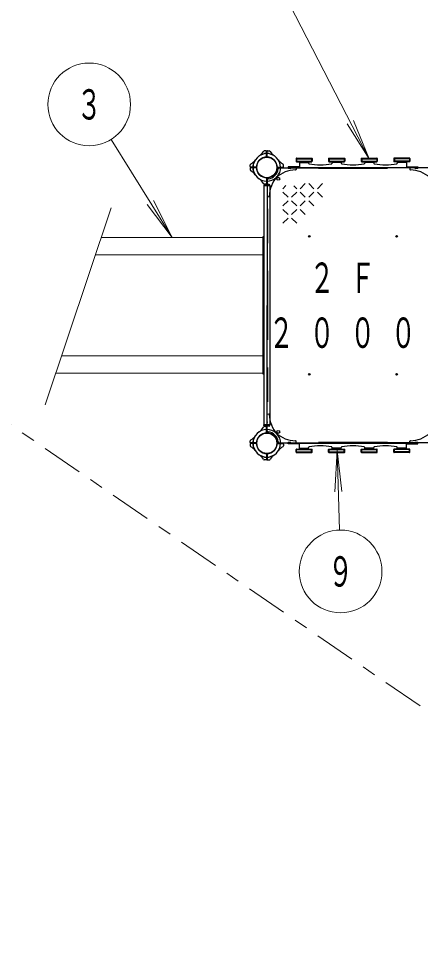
# Model space of a CAD drawing. Units: millimetres on the paper. Extents: x -385 to 0, y -594 to 267.
# Drawn here: x -145.4 to -116.3, y 62.3 to 130.6 of the extents above; entities that cross this region are included whole.
import ezdxf
from ezdxf.enums import TextEntityAlignment as Align

# ---------------------------------------------------------------- set-up
doc = ezdxf.new("R2010")
doc.units = ezdxf.units.MM
doc.linetypes.add('USER1', pattern=[4.5, 2.5, -2])
doc.linetypes.add('USER2', pattern=[6, 3, -1, 1, -1])
doc.layers.add('LY_1', color=7, linetype='Continuous', lineweight=25)
doc.styles.add('ＭＳ ゴシック', font='')
doc.styles.get('ＭＳ ゴシック').set_extended_font_data('MS Gothic')

msp = doc.modelspace()

# ---------------------------------------------------------------- linework, layer by layer
at = {"layer": 'LY_1', "linetype": 'USER2', "lineweight": 13}
msp.add_line((-237.454, 163.999), (-62.071, 43.58), dxfattribs=at)
at = {"layer": 'LY_1', "lineweight": 13}
for p, q in [((-125.703, 131.628), (-119.951, 120.473)), ((-119.951, 120.473), (-121.553, 123.009)), ((-119.951, 120.473), (-121.088, 123.249)), ((-138.685, 121.865), (-134.256, 114.758)), ((-125.993, 118.52), (-126.215, 118.298)), ((-125.215, 118.298), (-125.415, 118.497)), ((-124.59, 118.673), (-124.965, 118.298)), ((-123.965, 118.298), (-124.34, 118.673)), ((-123.34, 118.673), (-123.715, 118.298)), ((-125.84, 117.673), (-126.215, 118.048)), ((-125.215, 118.048), (-125.59, 117.673)), ((-124.59, 117.673), (-124.965, 118.048)), ((-123.965, 118.048), (-124.34, 117.673)), ((-123.34, 117.673), (-123.715, 118.048)), ((-138.667, 116.912), (-143.477, 102.627)), ((-134.256, 114.758), (-136.058, 117.156)), ((-134.256, 114.758), (-135.615, 117.432)), ((-125.84, 117.423), (-126.215, 117.048)), ((-125.215, 117.048), (-125.59, 117.423)), ((-124.59, 117.423), (-124.965, 117.048)), ((-123.965, 117.048), (-124.34, 117.423)), ((-125.84, 116.423), (-126.215, 116.798)), ((-125.84, 116.173), (-126.215, 115.798)), ((-125.215, 116.798), (-125.59, 116.423)), ((-125.215, 115.798), (-125.59, 116.173)), ((-124.59, 116.423), (-124.965, 116.798)), ((-139.392, 114.758), (-127.611, 114.758)), ((-139.813, 113.508), (-127.611, 113.508)), ((-142.283, 106.174), (-127.611, 106.174)), ((-142.704, 104.924), (-127.611, 104.924)), ((-122.284, 99.319), (-122.46, 96.325)), ((-122.284, 99.319), (-121.937, 96.34)), ((-122.119, 93.546), (-122.284, 99.319))]:
    msp.add_line(p, q, dxfattribs=at)
at = {"layer": 'LY_1'}
for p, q in [((-127.443, 121.048), (-127.574, 121.044)), ((-127.409, 120.622), (-127.409, 121.015)), ((-127.359, 120.622), (-127.359, 121.015)), ((-127.324, 121.048), (-127.203, 121.044)), ((-127.551, 120.827), (-127.551, 120.83)), ((-127.217, 120.827), (-127.217, 120.83)), ((-125.267, 120.483), (-125.267, 120.283)), ((-125.242, 120.508), (-124.126, 120.508)), ((-125.242, 120.258), (-124.126, 120.258)), ((-125.232, 120.473), (-125.232, 120.293)), ((-125.232, 120.473), (-124.136, 120.473)), ((-125.232, 120.293), (-124.136, 120.293)), ((-125.017, 120.258), (-125.017, 119.841)), ((-124.351, 120.258), (-124.351, 120.141)), ((-124.136, 120.473), (-124.136, 120.293)), ((-124.101, 120.483), (-124.101, 120.283)), ((-122.901, 120.483), (-122.901, 120.283)), ((-122.876, 120.508), (-121.759, 120.508)), ((-122.876, 120.258), (-121.759, 120.258)), ((-122.866, 120.473), (-122.866, 120.293)), ((-122.866, 120.473), (-121.769, 120.473)), ((-122.866, 120.293), (-121.769, 120.293)), ((-122.651, 120.258), (-122.651, 120.141)), ((-121.984, 120.258), (-121.984, 120.141)), ((-121.769, 120.473), (-121.769, 120.293)), ((-121.734, 120.483), (-121.734, 120.283)), ((-120.534, 120.483), (-120.534, 120.283)), ((-120.509, 120.508), (-119.392, 120.508)), ((-120.509, 120.258), (-119.392, 120.258)), ((-120.499, 120.473), (-120.499, 120.293)), ((-120.499, 120.473), (-119.402, 120.473)), ((-120.499, 120.293), (-119.402, 120.293)), ((-120.284, 120.258), (-120.284, 120.141)), ((-119.617, 120.258), (-119.617, 120.141)), ((-119.402, 120.473), (-119.402, 120.293)), ((-119.367, 120.483), (-119.367, 120.283)), ((-118.167, 120.483), (-118.167, 120.283)), ((-117.026, 120.508), (-118.142, 120.508)), ((-117.026, 120.258), (-118.142, 120.258)), ((-118.132, 120.473), (-118.132, 120.293)), ((-117.036, 120.473), (-118.132, 120.473)), ((-117.036, 120.293), (-118.132, 120.293)), ((-117.917, 120.258), (-117.917, 120.141)), ((-117.251, 120.258), (-117.251, 119.841)), ((-117.036, 120.473), (-117.036, 120.293)), ((-117.001, 120.483), (-117.001, 120.283)), ((-128.591, 119.901), (-128.586, 120.032)), ((-128.591, 119.782), (-128.587, 119.66)), ((-128.165, 119.866), (-128.558, 119.866)), ((-128.165, 119.816), (-128.558, 119.816)), ((-128.37, 120.008), (-128.373, 120.008)), ((-128.37, 119.674), (-128.373, 119.674)), ((-126.603, 119.866), (-126.21, 119.866)), ((-126.603, 119.816), (-121.134, 119.816)), ((-126.177, 119.901), (-126.181, 120.022)), ((-125.842, 119.894), (-125.842, 119.841)), ((-125.017, 119.894), (-125.842, 119.894)), ((-125.842, 119.841), (-116.426, 119.841)), ((-125.26, 119.781), (-125.264, 119.694)), ((-125.017, 120.204), (-124.351, 120.204)), ((-121.984, 120.204), (-122.651, 120.204)), ((-115.665, 119.816), (-121.134, 119.816)), ((-119.617, 120.204), (-120.284, 120.204)), ((-117.251, 120.204), (-117.917, 120.204)), ((-117.251, 119.894), (-116.426, 119.894)), ((-117.008, 119.781), (-117.004, 119.694)), ((-116.426, 119.894), (-116.426, 119.841)), ((-127.409, 119.06), (-127.409, 118.667)), ((-127.359, 119.06), (-127.359, 109.841)), ((-127.611, 118.549), (-127.611, 118.508)), ((-127.611, 118.508), (-127.611, 101.174)), ((-127.157, 118.508), (-127.611, 118.508)), ((-127.443, 118.634), (-127.565, 118.638)), ((-127.207, 118.599), (-127.561, 118.599)), ((-127.157, 118.549), (-127.157, 118.508)), ((-127.157, 118.508), (-127.157, 101.174)), ((-127.324, 117.717), (-127.236, 117.722)), ((-127.654, 114.841), (-127.611, 114.841)), ((-127.654, 104.841), (-127.654, 114.841)), ((-127.359, 100.622), (-127.359, 109.841)), ((-127.611, 104.841), (-127.654, 104.841)), ((-127.324, 101.965), (-127.236, 101.961)), ((-127.611, 101.133), (-127.611, 101.174)), ((-127.157, 101.174), (-127.611, 101.174)), ((-127.157, 101.133), (-127.157, 101.174)), ((-127.443, 101.048), (-127.565, 101.044)), ((-127.207, 101.083), (-127.561, 101.083)), ((-127.409, 100.622), (-127.409, 101.015)), ((-128.591, 99.901), (-128.587, 100.022)), ((-128.591, 99.782), (-128.586, 99.651)), ((-128.165, 99.866), (-128.558, 99.866)), ((-128.165, 99.816), (-128.558, 99.816)), ((-128.37, 100.008), (-128.373, 100.008)), ((-126.603, 99.866), (-121.134, 99.866)), ((-126.603, 99.816), (-126.21, 99.816)), ((-126.177, 99.782), (-126.181, 99.66)), ((-125.842, 99.788), (-125.842, 99.841)), ((-125.842, 99.841), (-116.426, 99.841)), ((-125.017, 99.788), (-125.842, 99.788)), ((-125.26, 99.901), (-125.264, 99.988)), ((-125.017, 99.424), (-125.017, 99.841)), ((-115.665, 99.866), (-121.134, 99.866)), ((-117.251, 99.424), (-117.251, 99.841)), ((-117.251, 99.788), (-116.426, 99.788)), ((-117.008, 99.901), (-117.004, 99.988)), ((-116.426, 99.788), (-116.426, 99.841)), ((-128.37, 99.674), (-128.373, 99.674)), ((-125.267, 99.199), (-125.267, 99.399)), ((-125.242, 99.424), (-124.126, 99.424)), ((-125.242, 99.174), (-124.126, 99.174)), ((-125.232, 99.209), (-125.232, 99.389)), ((-125.232, 99.389), (-124.136, 99.389)), ((-125.232, 99.209), (-124.136, 99.209)), ((-125.017, 99.478), (-124.351, 99.478)), ((-124.351, 99.424), (-124.351, 99.541)), ((-124.136, 99.209), (-124.136, 99.389)), ((-124.101, 99.199), (-124.101, 99.399)), ((-122.901, 99.199), (-122.901, 99.399)), ((-122.876, 99.424), (-121.759, 99.424)), ((-122.876, 99.174), (-121.759, 99.174)), ((-122.866, 99.209), (-122.866, 99.389)), ((-122.866, 99.389), (-121.769, 99.389)), ((-122.866, 99.209), (-121.769, 99.209)), ((-122.651, 99.424), (-122.651, 99.541)), ((-121.984, 99.478), (-122.651, 99.478)), ((-121.984, 99.424), (-121.984, 99.541)), ((-121.769, 99.209), (-121.769, 99.389)), ((-121.734, 99.199), (-121.734, 99.399)), ((-120.534, 99.199), (-120.534, 99.399)), ((-120.509, 99.424), (-119.392, 99.424)), ((-120.509, 99.174), (-119.392, 99.174)), ((-120.499, 99.209), (-120.499, 99.389)), ((-120.499, 99.389), (-119.402, 99.389)), ((-120.499, 99.209), (-119.402, 99.209)), ((-120.284, 99.424), (-120.284, 99.541)), ((-119.617, 99.478), (-120.284, 99.478)), ((-119.617, 99.424), (-119.617, 99.541)), ((-119.402, 99.209), (-119.402, 99.389)), ((-119.367, 99.199), (-119.367, 99.399)), ((-118.167, 99.199), (-118.167, 99.399)), ((-117.026, 99.424), (-118.142, 99.424)), ((-117.026, 99.174), (-118.142, 99.174)), ((-117.036, 99.389), (-118.132, 99.389)), ((-118.132, 99.209), (-118.132, 99.389)), ((-117.036, 99.209), (-118.132, 99.209)), ((-117.917, 99.424), (-117.917, 99.541)), ((-117.251, 99.478), (-117.917, 99.478)), ((-117.036, 99.209), (-117.036, 99.389)), ((-117.001, 99.199), (-117.001, 99.399)), ((-127.443, 98.634), (-127.574, 98.639)), ((-127.551, 98.855), (-127.551, 98.852)), ((-127.409, 99.06), (-127.409, 98.667)), ((-127.359, 99.06), (-127.359, 98.667)), ((-127.324, 98.634), (-127.203, 98.638)), ((-127.217, 98.855), (-127.217, 98.852))]:
    msp.add_line(p, q, dxfattribs=at)
at = {"layer": 'LY_1', "linetype": 'USER1', "lineweight": 13}
for p, q in [((-125.842, 119.816), (-125.842, 119.763)), ((-121.134, 119.763), (-125.842, 119.763)), ((-121.134, 119.763), (-116.426, 119.763)), ((-116.426, 119.816), (-116.426, 119.763)), ((-127.359, 118.299), (-127.306, 118.299)), ((-127.306, 109.841), (-127.306, 118.299)), ((-127.306, 109.841), (-127.306, 101.383)), ((-127.359, 101.383), (-127.306, 101.383)), ((-121.134, 99.919), (-125.842, 99.919)), ((-125.842, 99.866), (-125.842, 99.919)), ((-121.134, 99.919), (-116.426, 99.919)), ((-116.426, 99.866), (-116.426, 99.919))]:
    msp.add_line(p, q, dxfattribs=at)
at = {"layer": 'LY_1', "lineweight": 13}
for centre in [(-140.272, 124.411), (-122.033, 90.548)]:
    msp.add_circle(centre, 3, dxfattribs=at)
at = {"layer": 'LY_1'}
for centre, radius in [((-127.384, 119.841), 0.743), ((-126.559, 119.016), 0.108), ((-124.301, 114.841), 0.0625), ((-117.967, 114.841), 0.0625), ((-124.301, 104.841), 0.0625), ((-117.967, 104.841), 0.0625), ((-127.384, 99.841), 0.743), ((-126.559, 100.666), 0.108)]:
    msp.add_circle(centre, radius, dxfattribs=at)
for centre, radius, start, end in [((-128.375, 121.383), 0.833, 302.72719, 332.54116), ((-127.562, 120.961), 0.0833, 92, 152.54116), ((-127.442, 121.015), 0.0333, 0, 92), ((-127.326, 121.015), 0.0333, 88, 180), ((-127.206, 120.961), 0.0833, 27.45884, 88), ((-126.393, 121.383), 0.833, 207.45884, 237.27281), ((-128.926, 120.832), 0.833, 297.45884, 327.27281), ((-127.384, 119.841), 1, 90, 180), ((-127.384, 119.841), 0.75, 90, 180), ((-127.534, 120.83), 0.0167, 98.62693, 180), ((-127.384, 119.841), 1.017, 90, 98.62693), ((-127.442, 120.622), 0.0333, 274.27066, 0), ((-127.384, 119.841), 1.017, 81.37307, 90), ((-127.384, 119.841), 1, 0, 90), ((-127.384, 119.841), 0.75, 0, 90), ((-127.326, 120.622), 0.0333, 180, 265.72934), ((-127.234, 120.83), 0.0167, 0, 81.37307), ((-125.842, 120.832), 0.833, 212.72719, 242.54116), ((-125.242, 120.483), 0.025, 90, 180), ((-125.242, 120.283), 0.025, 180, 270), ((-124.126, 120.483), 0.025, 0, 90), ((-124.126, 120.283), 0.025, 270, 0), ((-122.876, 120.483), 0.025, 90, 180), ((-122.876, 120.283), 0.025, 180, 270), ((-121.759, 120.483), 0.025, 0, 90), ((-121.759, 120.283), 0.025, 270, 0), ((-120.509, 120.483), 0.025, 90, 180), ((-120.509, 120.283), 0.025, 180, 270), ((-119.392, 120.483), 0.025, 0, 90), ((-119.392, 120.283), 0.025, 270, 0), ((-118.142, 120.483), 0.025, 90, 180), ((-118.142, 120.283), 0.025, 180, 270), ((-117.026, 120.483), 0.025, 0, 90), ((-117.026, 120.283), 0.025, 270, 0), ((-128.558, 119.899), 0.0333, 178, 270), ((-128.558, 119.783), 0.0333, 90, 182), ((-128.503, 120.019), 0.0833, 117.45884, 178), ((-128.503, 119.663), 0.0833, 182, 242.54116), ((-128.926, 118.85), 0.833, 32.7272, 62.54116), ((-127.384, 119.841), 1.017, 171.37307, 180), ((-127.384, 119.841), 1.017, 180, 188.62693), ((-128.373, 119.991), 0.0167, 90, 171.37307), ((-128.373, 119.691), 0.0167, 188.62693, 270), ((-127.384, 119.841), 1, 180, 270), ((-128.165, 119.899), 0.0333, 270, 355.72934), ((-128.165, 119.783), 0.0333, 4.27066, 90), ((-127.384, 119.841), 0.75, 180, 270), ((-127.384, 119.841), 0.75, 270, 0), ((-127.384, 119.841), 0.833, 276.78718, 353.21282), ((-125.256, 117.496), 2.167, 91.08415, 132.21724), ((-127.384, 119.841), 1, 317.78276, 0), ((-126.603, 119.899), 0.0333, 184.27066, 270), ((-126.603, 119.783), 0.0333, 90, 175.72934), ((-126.474, 119.733), 0.0833, 90, 173.21282), ((-126.264, 120.019), 0.0833, 2, 62.54116), ((-126.21, 119.899), 0.0333, 270, 2), ((-125.298, 119.695), 0.0333, 271.08415, 357), ((-125.293, 119.783), 0.0333, 357, 90), ((-124.317, 120.141), 0.0333, 180, 258.76983), ((-123.501, 124.254), 4.227, 258.76983, 281.23017), ((-122.684, 120.141), 0.0333, 281.23017, 0), ((-121.951, 120.141), 0.0333, 180, 258.76983), ((-121.134, 124.254), 4.227, 258.76983, 281.23017), ((-120.317, 120.141), 0.0333, 281.23017, 0), ((-119.584, 120.141), 0.0333, 180, 258.76983), ((-118.767, 124.254), 4.227, 258.76983, 281.22782), ((-117.951, 120.141), 0.0333, 281.22782, 0), ((-116.975, 119.783), 0.0333, 90, 183), ((-116.97, 119.695), 0.0333, 183, 268.91585), ((-117.012, 117.496), 2.167, 47.78276, 88.91585), ((-128.375, 118.299), 0.833, 27.45884, 57.2728), ((-127.442, 119.06), 0.0333, 0, 85.72934), ((-127.384, 119.841), 1, 270, 312.21724), ((-127.326, 119.06), 0.0333, 94.27066, 180), ((-127.276, 118.931), 0.0833, 96.78718, 180), ((-125.039, 117.713), 2.167, 137.78276, 178.91585), ((-127.562, 118.721), 0.0833, 207.45884, 268), ((-127.561, 118.549), 0.05, 90, 180), ((-127.442, 118.667), 0.0333, 268, 0), ((-127.207, 118.549), 0.05, 0, 90), ((-127.326, 117.75), 0.0333, 180, 273), ((-127.238, 117.755), 0.0333, 273, 358.91585), ((-127.326, 101.932), 0.0333, 87, 180), ((-127.238, 101.927), 0.0333, 1.08415, 87), ((-125.039, 101.969), 2.167, 181.08415, 222.21724), ((-127.561, 101.133), 0.05, 180, 270), ((-127.207, 101.133), 0.05, 270, 0), ((-127.384, 99.841), 1, 90, 180), ((-127.384, 99.841), 0.75, 90, 180), ((-128.375, 101.383), 0.833, 302.72719, 332.54116), ((-127.562, 100.961), 0.0833, 92, 152.54116), ((-127.442, 101.015), 0.0333, 0, 92), ((-127.442, 100.622), 0.0333, 274.27066, 0), ((-127.384, 99.841), 1, 47.78276, 90), ((-127.384, 99.841), 0.75, 0, 90), ((-127.276, 100.751), 0.0833, 180, 263.21282), ((-127.326, 100.622), 0.0333, 180, 265.72934), ((-127.384, 99.841), 0.833, 6.78718, 83.21282), ((-125.256, 102.186), 2.167, 227.78276, 268.91585), ((-127.384, 99.841), 1, 0, 42.21724), ((-117.012, 102.186), 2.167, 271.08415, 312.21724), ((-128.558, 99.899), 0.0333, 178, 270), ((-128.558, 99.783), 0.0333, 90, 182), ((-128.503, 100.019), 0.0833, 117.45884, 178), ((-128.926, 100.832), 0.833, 297.45884, 327.27281), ((-127.384, 99.841), 1.017, 171.37307, 180), ((-127.384, 99.841), 1.017, 180, 188.62693), ((-128.373, 99.991), 0.0167, 90, 171.37307), ((-127.384, 99.841), 1, 180, 270), ((-128.165, 99.899), 0.0333, 270, 355.72934), ((-128.165, 99.783), 0.0333, 4.27066, 90), ((-127.384, 99.841), 0.75, 180, 270), ((-127.384, 99.841), 1, 270, 0), ((-127.384, 99.841), 0.75, 270, 0), ((-126.603, 99.899), 0.0333, 184.27066, 270), ((-126.603, 99.783), 0.0333, 90, 175.72934), ((-126.474, 99.949), 0.0833, 186.78718, 270), ((-126.21, 99.783), 0.0333, 358, 90), ((-125.298, 99.987), 0.0333, 3, 88.91585), ((-125.293, 99.899), 0.0333, 270, 3), ((-116.975, 99.899), 0.0333, 177, 270), ((-116.97, 99.987), 0.0333, 91.08415, 177), ((-128.503, 99.663), 0.0833, 182, 242.54116), ((-128.926, 98.85), 0.833, 32.7272, 62.54116), ((-128.373, 99.691), 0.0167, 188.62693, 270), ((-127.442, 99.06), 0.0333, 0, 85.72934), ((-127.326, 99.06), 0.0333, 94.27066, 180), ((-125.842, 98.85), 0.833, 117.45884, 147.27281), ((-126.264, 99.663), 0.0833, 297.45884, 358), ((-125.242, 99.399), 0.025, 90, 180), ((-125.242, 99.199), 0.025, 180, 270), ((-124.317, 99.541), 0.0333, 101.23017, 180), ((-123.501, 95.428), 4.227, 78.76983, 101.23017), ((-124.126, 99.399), 0.025, 0, 90), ((-124.126, 99.199), 0.025, 270, 0), ((-122.876, 99.399), 0.025, 90, 180), ((-122.876, 99.199), 0.025, 180, 270), ((-122.684, 99.541), 0.0333, 0, 78.76983), ((-121.951, 99.541), 0.0333, 101.23017, 180), ((-121.134, 95.428), 4.227, 78.76983, 101.23017), ((-121.759, 99.399), 0.025, 0, 90), ((-121.759, 99.199), 0.025, 270, 0), ((-120.509, 99.399), 0.025, 90, 180), ((-120.509, 99.199), 0.025, 180, 270), ((-120.317, 99.541), 0.0333, 0, 78.76983), ((-119.584, 99.541), 0.0333, 101.23017, 180), ((-118.767, 95.428), 4.227, 78.77218, 101.23017), ((-119.392, 99.399), 0.025, 0, 90), ((-119.392, 99.199), 0.025, 270, 0), ((-118.142, 99.399), 0.025, 90, 180), ((-118.142, 99.199), 0.025, 180, 270), ((-117.951, 99.541), 0.0333, 0, 78.77218), ((-117.026, 99.399), 0.025, 0, 90), ((-117.026, 99.199), 0.025, 270, 0), ((-128.375, 98.299), 0.833, 27.45884, 57.2728), ((-127.562, 98.721), 0.0833, 207.45884, 268), ((-127.534, 98.852), 0.0167, 180, 261.37307), ((-127.384, 99.841), 1.017, 261.37307, 270), ((-127.442, 98.667), 0.0333, 268, 0), ((-127.384, 99.841), 1.017, 270, 278.62693), ((-127.326, 98.667), 0.0333, 180, 272), ((-127.234, 98.852), 0.0167, 278.62693, 0), ((-127.206, 98.721), 0.0833, 272, 332.54116), ((-126.393, 98.299), 0.833, 122.72719, 152.54116)]:
    msp.add_arc(centre, radius, start, end, dxfattribs=at)

# ---------------------------------------------------------------- texts
at = {"layer": 'LY_1', "style": 'ＭＳ ゴシック', "width": 0.6}
for s, p in [('３', (-140.272, 124.411)), ('９', (-122.033, 90.548))]:
    msp.add_text(s, height=2.199, dxfattribs=at).set_placement(p, align=Align.MIDDLE_CENTER)
at = {"layer": 'LY_1', "char_height": 2.199, "attachment_point": 4, "style": 'ＭＳ ゴシック'}
for s, insert in [('\\T1.64;\\W0.6;\u3000２Ｆ', (-127.233, 111.841)), ('\\T1.64;\\W0.6;２０００', (-127.233, 107.841))]:
    msp.add_mtext(s, dxfattribs=dict(at, insert=insert))

doc.saveas('drawing.dxf')
